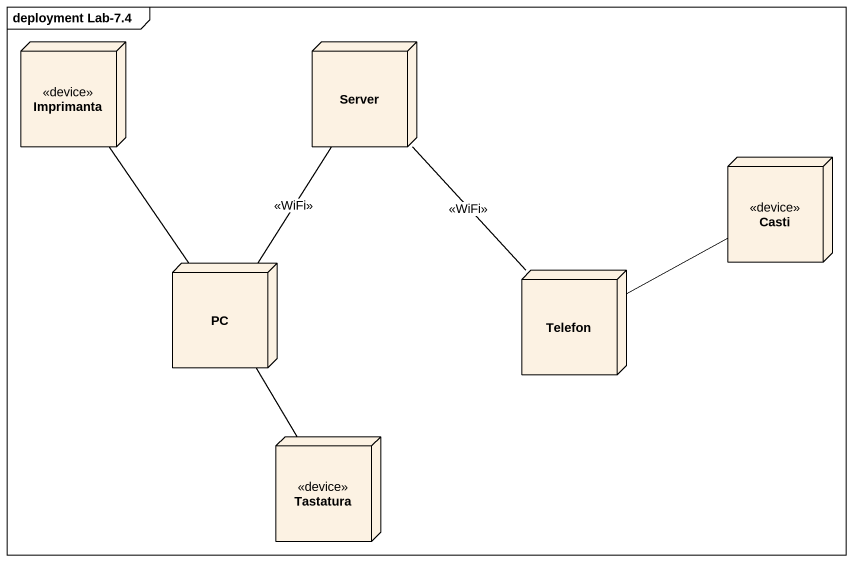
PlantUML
@startuml
mainframe deployment Lab-7.4
node Imprimanta <<device>>
node Server
node Casti <<device>>
node PC
node Telefon
node Tastatura <<device>>
Imprimanta -- PC
Server -- Telefon : <<WiFi>>
PC -up- Server : <<WiFi>>
PC -- Tastatura
Telefon -right- Casti
@enduml
